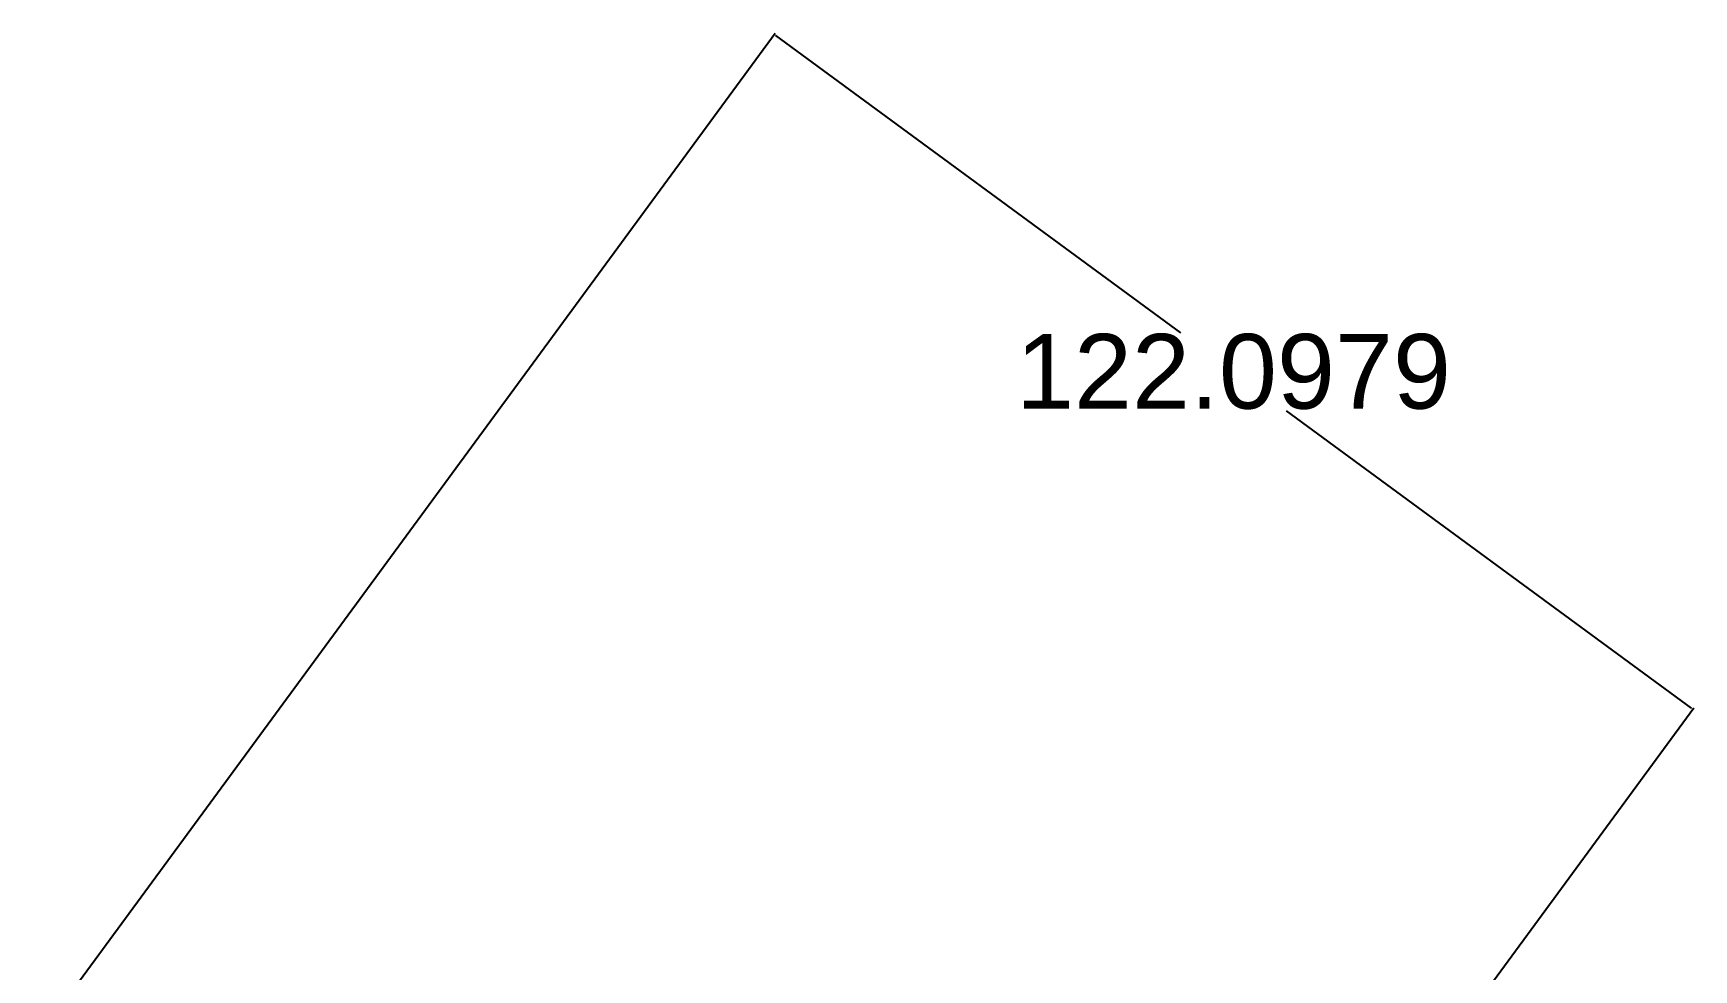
# Model space of a CAD drawing. Extents: x -166 to 220, y -49 to 191.
# Drawn here: x -14.2 to 163.7, y 90.5 to 190.8 of the extents above; entities that cross this region are included whole.
import ezdxf

# ---------------------------------------------------------------- set-up
doc = ezdxf.new("R2010")
doc.units = 0
doc.header["$MEASUREMENT"] = 0
doc.styles.get("Standard").update_dxf_attribs({"font": 'ARIAL.TTF', "height": 8})
doc.dimstyles.get("Standard").update_dxf_attribs({"dimtxt": 5, "dimasz": 0.18, "dimexe": 0.18, "dimexo": 0.0625, "dimgap": 0.09, "dimtad": 0, "dimtih": 1, "dimtoh": 1, "dimdec": 4, "dimzin": 0, "dimdsep": 46, "dimtxsty": 'Standard', "dimcen": 0.09, "dimclrd": 2, "dimclre": 2, "dimclrt": 2, "dimadec": 0, "dimazin": 0, "dimtfac": 1, "dimtdec": 4, "dimtofl": 0, "dimtmove": 0, "dimatfit": 3, "dimfxl": 1, "dimtolj": 1, "dimtzin": 0, "dimarcsym": 0})

# ---------------------------------------------------------------- blocks, each defined once
blk = doc.blocks.new('*D3')
at = {"color": 2, "lineweight": -2}
for p, q in [((-14.17, 82.59), (65.29, 190.81)), ((65.33, 190.56), (108.7, 158.71)), ((163.45, 118.51), (120.08, 150.36)), ((84.25, 10.33), (163.71, 118.55))]:
    blk.add_line(p, q, dxfattribs=at)
at = {"color": 2}
for points in [[(65.34, 190.58), (65.31, 190.53), (65.18, 190.66)], [(163.47, 118.53), (163.44, 118.48), (163.6, 118.4)]]:
    blk.add_solid(points, dxfattribs=at)
at = {"layer": 'Defpoints', "color": 0}
for p in [(163.6, 118.4), (-14.2, 82.54), (84.22, 10.28)]:
    blk.add_point(p, dxfattribs=at)
at = {"color": 2, "insert": (114.39, 154.53), "char_height": 8, "attachment_point": 5}
blk.add_mtext('\\A1;122.0979', dxfattribs=at)

msp = doc.modelspace()

# ---------------------------------------------------------------- dimensions: what is measured, and where the dimension line sits
dim = msp.add_aligned_dim(p1=(-14.20302, 82.54412), p2=(84.21525, 10.28257), distance=134.13304, dimstyle='Standard')
dim.commit()
dim.dimension.update_dxf_attribs({"geometry": '*D3', "text_midpoint": (114.39048, 154.5327)})

doc.saveas('drawing.dxf')
